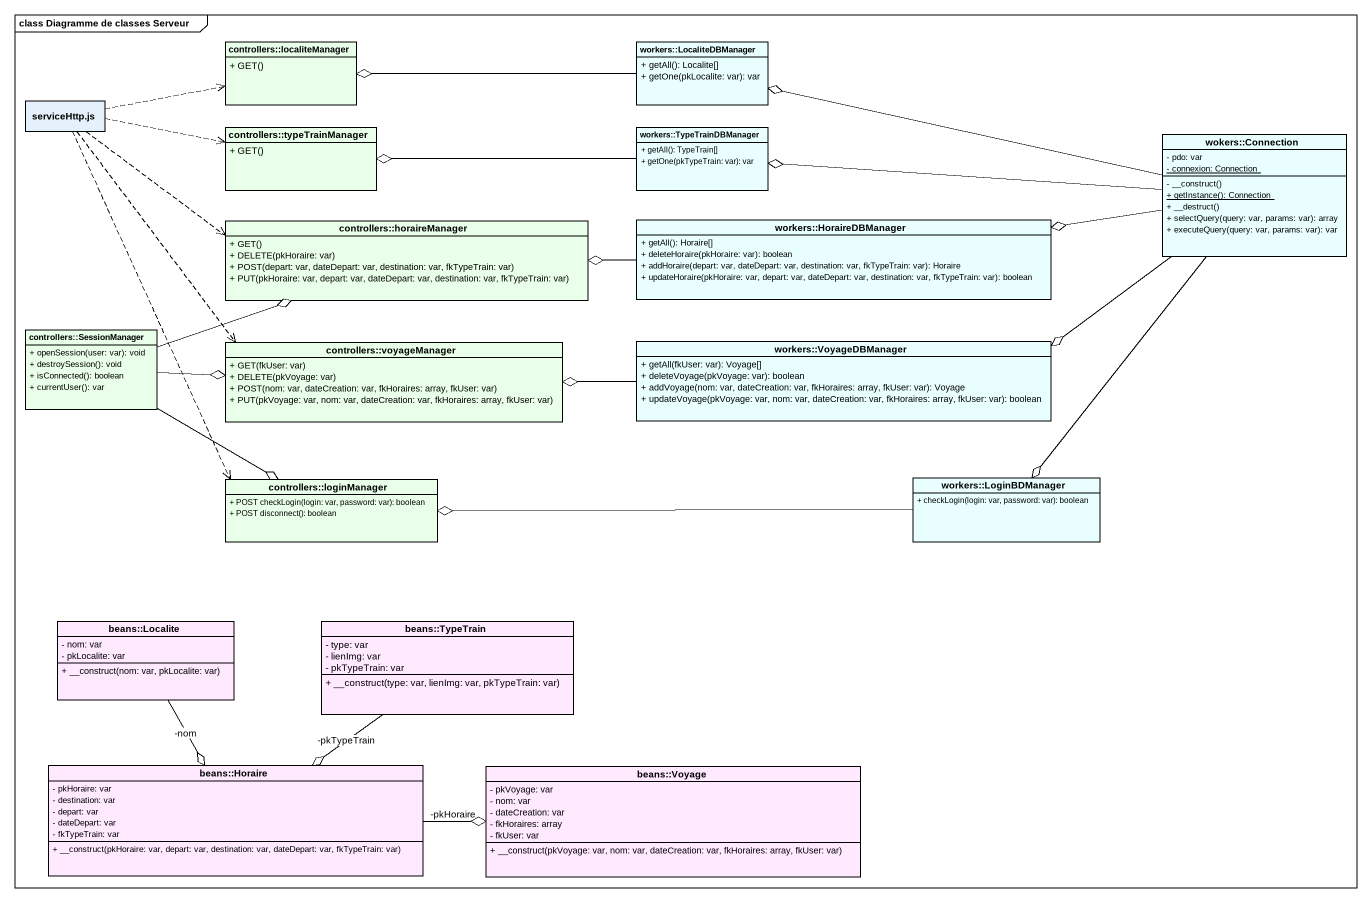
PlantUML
@startuml
mainframe class Diagramme de classes Serveur
allowmixing
hide circle
hide empty members
skinparam classAttributeIconSize 0
class "controllers::localiteManager" as controllers_localiteManager #E9FFE9 {
  + GET()
}
class "workers::LocaliteDBManager" as workers_LocaliteDBManager #E9FFFF {
  + getAll(): Localite[]
  + getOne(pkLocalite: var): var
}
rectangle "serviceHttp.js" as serviceHttp_js
class "controllers::typeTrainManager" as controllers_typeTrainManager #E9FFE9 {
  + GET()
}
class "workers::TypeTrainDBManager" as workers_TypeTrainDBManager #E9FFFF {
  + getAll(): TypeTrain[]
  + getOne(pkTypeTrain: var): var
}
class "wokers::Connection" as wokers_Connection #E9FFFF {
  - pdo: var
  {static} - connexion: Connection
  - __construct()
  {static} + getInstance(): Connection
  + __destruct()
  + selectQuery(query: var, params: var): array
  + executeQuery(query: var, params: var): var
}
class "controllers::horaireManager" as controllers_horaireManager #E9FFE9 {
  + GET()
  + DELETE(pkHoraire: var)
  + POST(depart: var, dateDepart: var, destination: var, fkTypeTrain: var)
  + PUT(pkHoraire: var, depart: var, dateDepart: var, destination: var, fkTypeTrain: var)
}
class "workers::HoraireDBManager" as workers_HoraireDBManager #E9FFFF {
  + getAll(): Horaire[]
  + deleteHoraire(pkHoraire: var): boolean
  + addHoraire(depart: var, dateDepart: var, destination: var, fkTypeTrain: var): Horaire
  + updateHoraire(pkHoraire: var, depart: var, dateDepart: var, destination: var, fkTypeTrain: var): boolean
}
class "controllers::SessionManager" as controllers_SessionManager #E9FFE9 {
  + openSession(user: var): void
  + destroySession(): void
  + isConnected(): boolean
  + currentUser(): var
}
class "controllers::voyageManager" as controllers_voyageManager #E9FFE9 {
  + GET(fkUser: var)
  + DELETE(pkVoyage: var)
  + POST(nom: var, dateCreation: var, fkHoraires: array, fkUser: var)
  + PUT(pkVoyage: var, nom: var, dateCreation: var, fkHoraires: array, fkUser: var)
}
class "workers::VoyageDBManager" as workers_VoyageDBManager #E9FFFF {
  + getAll(fkUser: var): Voyage[]
  + deleteVoyage(pkVoyage: var): boolean
  + addVoyage(nom: var, dateCreation: var, fkHoraires: array, fkUser: var): Voyage
  + updateVoyage(pkVoyage: var, nom: var, dateCreation: var, fkHoraires: array, fkUser: var): boolean
}
class "controllers::loginManager" as controllers_loginManager #E9FFE9 {
  + POST checkLogin(login: var, password: var): boolean
  + POST disconnect(): boolean
}
class "workers::LoginBDManager" as workers_LoginBDManager #E9FFFF {
  + checkLogin(login: var, password: var): boolean
}
class "beans::Localite" as beans_Localite #FFE9FF {
  - nom: var
  - pkLocalite: var
  + __construct(nom: var, pkLocalite: var)
}
class "beans::TypeTrain" as beans_TypeTrain #FFE9FF {
  - type: var
  - lienImg: var
  - pkTypeTrain: var
  + __construct(type: var, lienImg: var, pkTypeTrain: var)
}
class "beans::Horaire" as beans_Horaire #FFE9FF {
  - pkHoraire: var
  - destination: var
  - depart: var
  - dateDepart: var
  - fkTypeTrain: var
  + __construct(pkHoraire: var, depart: var, destination: var, dateDepart: var, fkTypeTrain: var)
}
class "beans::Voyage" as beans_Voyage #FFE9FF {
  - pkVoyage: var
  - nom: var
  - dateCreation: var
  - fkHoraires: array
  - fkUser: var
  + __construct(pkVoyage: var, nom: var, dateCreation: var, fkHoraires: array, fkUser: var)
}
workers_LocaliteDBManager -left-o controllers_localiteManager
serviceHttp_js .right.> controllers_localiteManager
serviceHttp_js .right.> controllers_typeTrainManager
serviceHttp_js .right.> controllers_horaireManager
serviceHttp_js ..> controllers_voyageManager
serviceHttp_js ..> controllers_loginManager
workers_TypeTrainDBManager -left-o controllers_typeTrainManager
wokers_Connection -left-o workers_LocaliteDBManager
wokers_Connection -left-o workers_TypeTrainDBManager
wokers_Connection -left-o workers_HoraireDBManager
wokers_Connection -left-o workers_VoyageDBManager
wokers_Connection --o workers_LoginBDManager
workers_HoraireDBManager -left-o controllers_horaireManager
controllers_SessionManager -right-o controllers_horaireManager
controllers_SessionManager -right-o controllers_voyageManager
controllers_SessionManager -right-o controllers_loginManager
workers_VoyageDBManager -left-o controllers_voyageManager
workers_LoginBDManager -left-o controllers_loginManager
beans_Localite --o beans_Horaire : -nom
beans_TypeTrain --o beans_Horaire : -pkTypeTrain
beans_Horaire -right-o beans_Voyage : -pkHoraire
@enduml
